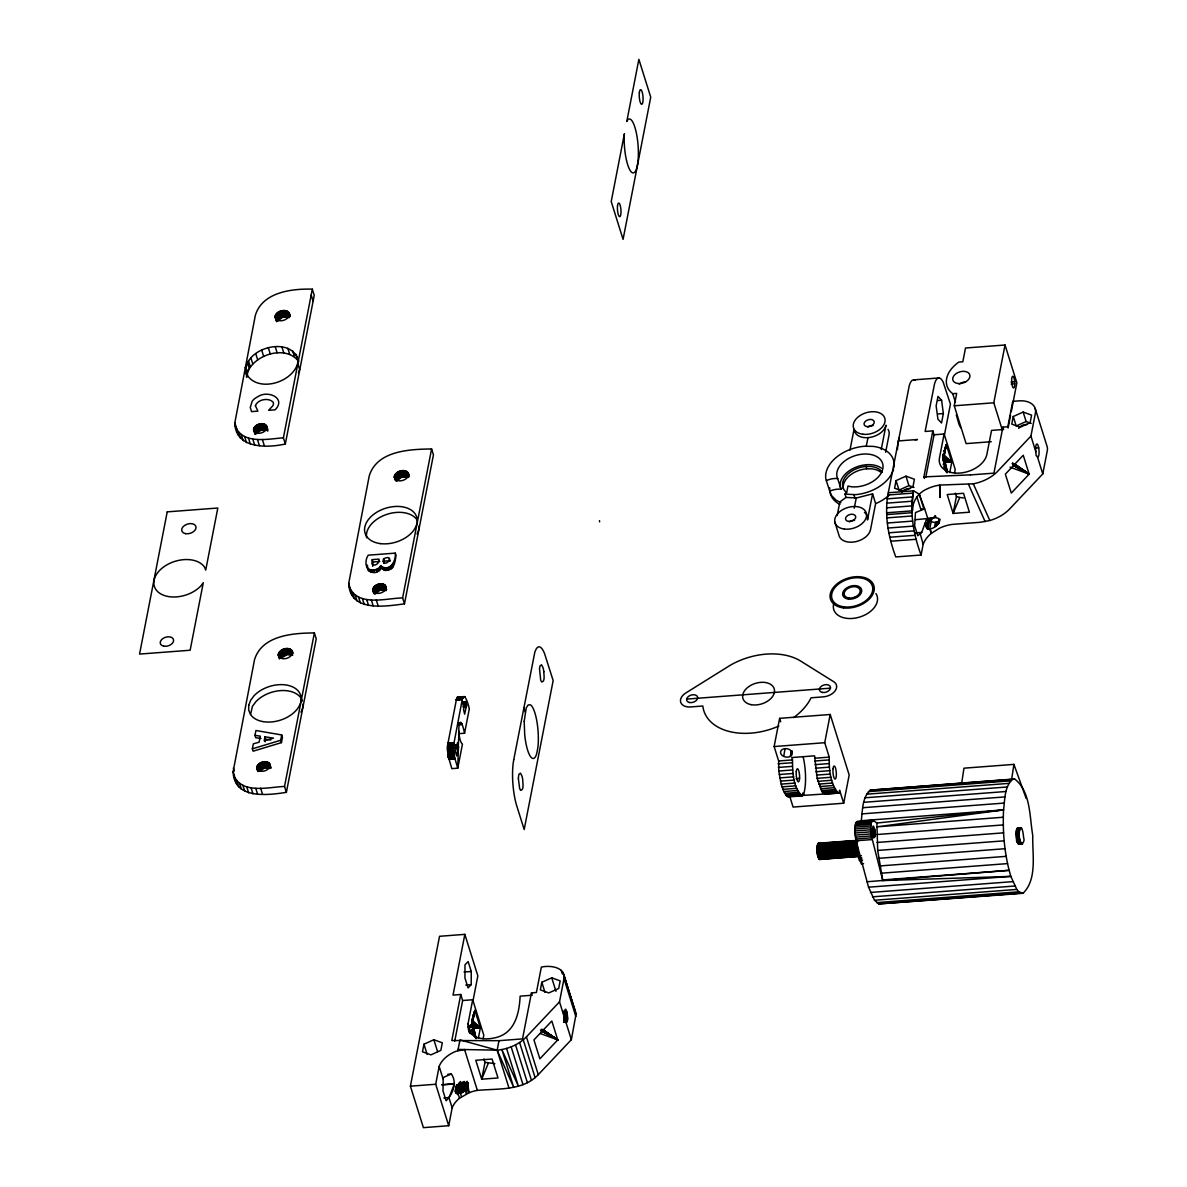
<?xml version="1.0" encoding="UTF-8"?>
<svg xmlns="http://www.w3.org/2000/svg" width="1187" height="1187" viewBox="0 0 1187 1187"><rect width="100%" height="100%" fill="white"/><g stroke="black" fill="none" stroke-linecap="round" stroke-linejoin="round"><path stroke-width="1.5" d="M471.209 984.661L471.254 971.485L468.138 961.559L464.992 964.808L464.948 977.984L468.064 987.91L471.209 984.661L465.794 985.076M858.379 856.45L819.623 859.462C816.611 855.679 815.261 846.242 818.926 843.289M856.866 842.162L858.646 858.305L861.48 864.121L863.572 863.587M875.294 834.372C871.822 809.682 871.421 849.506 875.294 834.372L871.777 834.639M1022.363 843.987C1015.241 838.66 1021.755 815.736 1023.609 837.518C1026.28 844.862 1015.582 846.88 1016.532 838.764C1016.117 836.612 1015.182 825.84 1018.891 829.179M458.642 733.685L464.562 733.24C458.523 705.256 456.416 739.397 462.455 744.071L457.767 768.197L451.832 768.642L448.122 755.896L447.647 744.991L456.401 699.573L457.499 697.14L458.939 697.348M455.363 748.418L458.36 747.973L456.52 755.956L455.452 751.119L457.455 742.78L458.434 746.697L457.767 768.197L454.146 755.971L453.479 745.748L462.233 699.647C464.518 688.712 470.052 710.434 469.251 709.129L464.562 733.24M940.045 497.205L939.614 485.082A29.497 19.304 -17.4 0 0 926.958 488.97C918.441 492.62 912.462 501.137 912.491 510.44L912.417 508.6A32.732 8.264 85.7 0 1 912.981 494.653M854.833 830.989L855.426 824.09L857.207 821.523L873.009 820.321L876.896 823.036L1003.549 809.905C1004.974 799.682 1004.276 786.788 1012.57 779.34L1014.573 778.969C1030.88 791.358 1029.485 816.864 1032.764 835.47C1032.186 854.061 1037.542 879.152 1023.046 893.292L878.721 903.915L874.522 900.25L868.558 887.193L856.094 840.782L854.907 833.037L854.833 830.989L870.635 829.787L871.243 822.888L873.009 820.321M466.461 705.701L465.363 701.428L463.553 709.618L464.651 714.188L466.461 705.701L463.494 706.072M940 497.561L940.104 486.611M246.926 376.694C237.445 349.319 292.284 332.864 298.723 361.694M247.43 376.65L247.46 373.475L245.219 367.362M250.561 714.411L252.416 706.354L255.902 701.665A27.034 17.701 -17.4 0 1 282.565 690.522A27.034 17.701 -17.4 0 1 302.433 701.027M298.412 372.777L299.643 369.513L297.714 363.37L297.759 358.622M943.309 457.41L943.235 460.437L944.08 454.22L943.235 460.437L947.063 472.678L944.08 463.954M567.638 1019.129C564.537 990.507 562.134 1034.53 567.638 1019.129L563.959 1019.396M876.896 823.036L877.697 850.426L882.787 880.561L1010.849 876.377L1016.829 889.434L1018.921 891.808L1023.046 893.292M458.36 745.54L458.924 731.37M868.558 887.193L1010.849 876.377C1004.439 854.892 1002.54 832.235 1003.549 809.905L861.258 820.721C862.682 810.498 861.97 797.605 870.279 790.156L1014.573 778.969M1035.183 408.432L1047.038 446.253A19.66 12.879 -17.4 0 1 1047.275 450.793L1042.779 473.91L1009.692 508.911A32.776 21.455 -17.4 0 1 989.839 520.514L980.417 522.265L951.959 524.417A29.497 19.304 -17.4 0 0 939.288 528.319L931.216 533.438A29.497 19.304 -17.4 0 0 923.145 544.403L921.082 555.026L895.784 556.94C888.455 537.31 884.463 515.885 887.846 495.009L909.257 385.671A32.776 8.264 85.7 0 1 915.088 380.404M921.082 555.026C913.515 534.684 909.42 512.369 913.575 490.825L888.277 492.753M472.04 1022.511L471.803 1026.191L475.097 1036.681C474.637 1029.025 470.319 1021.458 473.85 1013.653M943.472 456.758L943.235 460.437L946.306 444.635L951.781 462.114L949.734 472.649M253.573 429.798C253.929 423.878 265.131 420.881 266.971 427.157C266.63 433.092 255.428 436.074 253.573 429.798L255.027 434.412M289.257 313.368C290.296 320.253 277.031 324.051 275.058 317.033C275.681 309.584 290.014 307.463 290.221 316.439M256.793 767.796C257.134 761.861 268.336 758.879 270.191 765.155C269.835 771.09 258.632 774.072 256.793 767.796L257.713 770.749M278.262 655.031C278.633 648.666 290.637 645.476 292.61 652.197C292.239 658.548 280.251 661.752 278.262 655.031L279.346 658.815M372.807 589.894C373.163 583.959 384.351 580.977 386.205 587.253C385.864 593.188 374.662 596.171 372.807 589.894L373.742 592.847M394.292 477.129C394.663 470.764 406.651 467.574 408.64 474.296C408.269 480.646 396.265 483.851 394.292 477.129L395.212 480.082M469.399 1032.749L468.049 1023.684L472.693 999.751L462.648 1000.522L454.725 1041.236M564.418 1017.526L559.507 1001.843L564.003 978.726C565.472 966.812 549.789 965.12 541.346 967.108L536.405 992.495L531.464 992.866L522.517 1038.892L498.985 1040.687L451.802 1040.524L460.749 994.498L453.033 995.092L464.844 934.362L439.546 936.291L410.405 1086.179L423.403 1127.65L448.701 1125.721L452.158 1107.901A26.485 17.345 -17.4 0 1 459.339 1098.376L468.999 1092.737A26.485 17.345 -17.4 0 1 477.367 1090.408C497.709 1088.42 522.725 1091.135 538.275 1074.665L571.362 1039.664L576.021 1014.217L563.766 974.171M470.898 1026.725L471.803 1026.191L471.432 1024.826L470.824 1026.978L471.803 1026.191L474.459 1012.007L472.812 1017.2M943.161 457.93L943.235 460.437L946.306 444.635L944.258 451.179M943.101 464.206C947.137 463.301 944.674 457.663 943.027 455.496L943.428 454.087L943.027 455.496M459.339 1098.376C459.77 1093.687 452.796 1092.826 456.298 1087.886C457.796 1085.022 460.556 1082.44 463.924 1082.247C473.168 1083.494 464.636 1093.672 458.865 1093.494L460.971 1082.618M234.833 422.78L255.324 315.445C262.193 292.091 292.002 288.53 312.315 289.168L314.243 295.311L285.325 443.997C267.372 448.137 235.115 448.79 234.833 422.78L236.747 428.922M233.127 771.595L254.508 659.749C261.912 635.223 293.278 633.042 314.377 632.953L316.232 638.858L286.379 792.352C267.965 795.216 233.78 799.637 233.127 771.595L234.522 776.031M348.741 583.277L369.231 475.928C377.021 450.481 409.99 449.279 431.593 448.953L433.448 454.858L404.47 603.842C385.805 606.32 349.557 612.492 348.741 583.277L351.085 592.536M471.239 1025.568L471.803 1026.191L472.841 1019.099L471.12 1025.939M943.591 456.268L943.235 460.437L944.392 452.707M927.329 522.206L926.602 527.814M472.322 1021.384L471.803 1026.191L471.565 1024.351M943.739 455.63L943.235 460.437L944.214 453.568M472.426 1020.939L471.803 1026.191L472.174 1022.007M943.858 455.185L943.235 460.437L943.991 454.547M934.08 517.666L935.163 517.458L935.371 515.811L932.967 518.036L915.385 519.728M381.695 567.905C372.748 580.042 361.041 566.214 368.222 555.175L395.271 553.127L396.013 555.486C395.197 561.021 394.499 570.012 386.977 570.131C382.169 572.727 379.261 560.724 382.407 568.944M367.762 569.745L367.451 565.279M467.144 1081.268L465.363 1090.349L466.372 1093.91L468.405 1082.87M472.574 1020.301L471.803 1026.191L474.889 1010.389L480.364 1027.868L478.302 1038.402M472.649 1019.974L471.803 1026.191L472.797 1019.321M943.131 455.125L943.353 454.339L951.781 462.114L945.208 462.307L947.152 470.987M961.648 783.39L963.963 768.182L1013.921 764.383L1026.191 798.48M1011.606 779.592L1013.921 764.383M456.209 1087.737L456.654 1084.918M1035.836 451.772L1036.088 455.437L1037.942 456.995A6.558 1.647 85.7 0 0 1038.966 449.754A6.558 1.647 85.7 0 0 1036.652 444.012A6.558 1.647 85.7 0 0 1035.836 451.772L1030.924 436.089L1035.42 412.972A19.66 12.879 -17.4 0 0 1019.084 400.865L1012.763 401.354L1007.822 426.741L1002.881 427.127L993.934 473.153L970.491 474.904M450.452 1074.354L444.042 1077.113L443.033 1078.76L439.16 1066.416A26.485 17.345 -17.4 0 1 456.001 1051.267L464.562 1049.545L477.367 1090.408M791.966 750.659L790.394 756.356A5.905 4.199 11 0 1 783.746 756.416L784.904 749.249M790.394 756.356L791.269 751.134M383.223 561.11L383.653 558.765C395.449 553.379 386.087 568.365 383.223 561.11L383.965 563.469L383.653 558.765M459.666 1087.173L457.87 1093.598L458.419 1086.342L459.666 1087.173L458.553 1093.524L460.66 1081.772M379.751 561.481L372.985 561.985L372.659 566.303M927.373 522.399L926.483 527.028L927.092 523.704C926.721 532.518 923.367 519.965 927.774 518.793L933.828 517.755M931.854 517.873L929.703 529.15M456.787 1093.494L458.479 1084.458M927.077 523.586L926.483 527.028M246.451 377.08L247.846 369.929M285.325 443.997L283.396 437.84L312.315 289.168M252.356 748.834L253.335 743.834L259.092 742.216L260.279 736.148L254.982 735.361L255.932 730.495L281.72 734.961L282.461 737.32L281.438 742.617L253.098 751.193L252.356 748.834L280.696 740.258L281.72 734.961M264.968 736.83L264.211 740.777L273.514 738.121L264.968 736.83L265.205 741.83M286.379 792.352L284.524 786.447L314.377 632.953M372.243 559.626L371.917 563.944C374.929 567.104 379.751 562.964 379.024 559.107L372.243 559.626L372.926 562.252M395.271 553.127C396.265 560.531 390.137 571.674 381.665 566.585M404.47 603.842L402.616 597.936L431.593 448.953M423.952 1044.204L422.483 1051.771L430.926 1054.857L440.837 1050.376L442.306 1042.809L433.863 1039.723L423.952 1044.204L427.142 1054.397M448.701 1125.721L435.703 1084.25L439.16 1066.416M457.811 1050.614L460.022 1039.901L497.145 1050.183C508.006 1049.16 518.734 1044.708 526.42 1036.844L559.507 1001.843M455.318 1091.432L456.372 1085.986M472.99 1000.849L477.842 975.848L464.844 934.362M455.437 1092.263L456.847 1085.007M455.778 1092.915L457.188 1085.66M456.312 1093.346L458.063 1084.324M457.025 1093.568L459.117 1082.767M460.23 1081.535L457.9 1093.123M459.933 1093.197L462.025 1082.44M461.06 1092.826L463.123 1082.173M462.188 1092.322L464.31 1081.461M463.316 1091.743L465.052 1082.781M464.384 1091.09L466.105 1082.203M466.239 1089.621L467.648 1082.381M466.981 1088.805L468.064 1083.241M467.381 1088.227L467.737 1086.431M468.079 1085.957L468.999 1092.737L467.544 1087.96L468.079 1085.957L467.544 1087.96M483.139 1038.64L483.806 1035.212L472.693 999.751M498.985 1040.687L497.145 1050.183L508.986 1088.004M541.821 982.287L540.352 989.839L548.795 992.926L558.706 988.445L560.175 980.892L551.732 977.806L541.821 982.287L544.996 992.421M843.69 803.213L839.61 790.216L839.061 793.035L803.614 795.379L802.872 793.005L802.323 795.839L788.465 796.892L786.58 795.913L783.746 791.536L781.209 784.117L778.776 771.016L778.642 760.971L774.132 746.549L779.622 718.343L830.203 714.485L849.18 775.007L843.69 803.213L793.094 807.071L789.533 795.691M837.191 515.544L839.862 501.938L846.019 497.442L844.981 494.133L846.924 491.448L847.978 486.032L851.124 486.744A23.755 15.55 -17.4 0 0 882.505 469.963A23.755 15.55 -17.4 0 0 860.812 454.339A23.755 15.55 -17.4 0 0 836.954 476.536L841.153 489.207A15.565 10.193 -17.4 0 0 829.743 491.195L825.944 479.459A35.165 23.028 -17.4 0 1 864.24 446.267L872.89 446.357A35.165 23.028 -17.4 0 1 893.87 467.604M849.966 450.185L854.046 429.279M802.323 795.839C792.708 787.723 792.619 771.639 792.501 759.917L791.759 757.558L814.579 755.822L817.16 778.331L822.309 792.041L825.143 794.103L839.061 793.035M803.614 795.379L804.593 790.29A26.218 6.618 85.7 0 0 803.228 757.187M846.019 497.442L856.599 497.947L872.579 493.851L867.474 519.98A16.381 10.728 -17.4 0 0 864.433 512.354M881.244 449.487L885.992 425.183A16.381 10.728 -17.4 0 1 870.056 437.395A16.381 10.728 -17.4 0 1 854.343 430.421M838.126 792.753C829.95 783.435 829.045 768.968 829.238 757.128L824.728 742.706L830.203 714.485M872.579 493.851L875.62 503.555L870.516 529.684A16.381 10.728 -17.4 0 1 854.566 541.895A16.381 10.728 -17.4 0 1 838.868 534.922L834.787 521.924M885.65 452.232L889.033 434.872A16.381 10.728 -17.4 0 0 888.024 429.382M896.051 480.631L894.583 488.198L903.025 491.284L912.937 486.804L914.405 479.236L905.963 476.165L896.051 480.631L899.019 490.097L908.93 485.617L913.99 487.471M924.376 478.435L923.887 476.892L932.834 430.866L925.118 431.46L934.555 383.757A32.776 8.264 85.7 0 1 943.072 381.858L950.446 404.084L944.437 434.961M925.801 477.263L934.065 434.768L932.834 430.866M943.353 413.536L941.514 422.987L937.908 419.145L936.142 405.85L937.982 396.399L941.588 400.242L943.353 413.536L937.923 413.951M934.065 434.768L944.125 434.012L939.466 457.93A24.586 16.099 -17.4 0 0 959.882 473.064A24.586 16.099 -17.4 0 0 986.901 454.324L991.546 430.406L1003.623 429.486L1002.881 427.127M927.922 529.254L929.644 520.396M991.264 441.712L966.114 443.612L954.259 405.791L956.677 393.387L952.731 393.683L955.416 402.274M934.51 527.147L935.445 522.354L938.116 521.568L939.911 519.149C940.03 525.277 931.098 530.515 926.884 528.69M935.593 526.405L936.409 522.206M936.588 525.663L937.315 521.939M937.478 524.832L938.116 521.568M938.234 523.957L938.783 521.078M938.635 523.378L939.154 520.678M938.813 523.096L939.332 520.5M954.571 472.886L955.223 469.458L944.125 434.012M955.327 493.139L956.41 496.567L953.131 513.437L969.423 512.205L963.503 493.288L947.196 494.534L953.131 513.437L959.749 497.472L963.592 497.932M1002.407 430.302L993.786 402.794L1005.033 345.002L965.506 348.014L962.82 361.783L958.873 362.08A32.45 21.247 -17.4 0 0 952.731 393.683M1008.104 427.973L1010.552 415.331M1011.265 411.726L1016.873 382.822L1005.033 345.002M1013.253 416.533L1011.769 424.1L1020.212 427.186L1030.123 422.706L1031.592 415.138L1023.149 412.052L1013.253 416.533L1016.206 425.985L1026.117 421.504L1031.177 423.358M866.287 446.164L867.964 437.647M854.239 508.17L856.257 497.947M472.99 1018.342L474.889 1010.389L473.109 1017.719M944.422 452.603L946.306 444.635L944.229 451.446M944.526 451.965L946.306 444.635L944.437 450.808M926.528 526.197L928.783 521.434L924.673 508.867L915.474 512.576L914.643 525.796L917.744 535.738L921.691 532.429L925.118 523.037M473.183 1017.229L474.459 1011.977M944.6 451.475L946.306 444.635L944.392 451.238M939.243 522.235L938.576 518.452L935.163 517.458M472.782 1017.452L473.836 1013.921M473.019 1016.562L473.954 1013.475M296.023 354.32L297.952 360.462C283.738 344.126 252.386 356.13 247.386 373.237M297.714 363.37C292.002 383.638 255.027 393.713 245.486 372.08M447.811 1074.294L451.386 1074.027C457.455 1082.781 452.855 1094.058 446.104 1100.779L442.988 1090.838L443.211 1077.662M488.332 1063.226L481.699 1079.191L498.006 1077.959L492.071 1059.041L475.779 1060.288L481.699 1079.191L484.993 1062.32L494.89 1063.656M1018.847 844.328L1019.811 843.319M934.421 517.606L935.371 515.811L935.875 517.428M289.48 317.522L282.654 317.181L277.328 321.41L275.399 315.267M406.8 471.476L408.64 477.382L401.814 477.026L396.488 481.269L394.633 475.364M384.484 584.612L386.339 590.532L379.959 590.206L374.988 594.153L373.133 588.248M472.011 1019.841L480.364 1027.868L473.776 1028.061L476.121 1038.462M454.131 1084.532L448.998 1097.797L452.158 1107.901M366.575 566.184C368.608 572.253 378.445 570.695 380.804 565.561M264.404 424.13L266.318 430.273L260.799 430.347L256.273 433.478L254.359 427.335M290.77 649.378L292.625 655.283L287.031 654.616L280.948 658.295L279.093 652.375M270.31 768.434L265.087 767.796L259.419 771.238L257.564 765.333M928.783 521.434L932.967 518.036M1030.924 436.089L997.852 471.091A32.776 21.455 -17.4 0 1 973.281 483.806L939.614 485.082M473.791 1035.094L471.684 1029.96L472.901 1029.589M875.62 503.555L877.193 502.976A35.165 23.028 -17.4 0 0 888.915 495.365M450.63 1074.28L451.386 1074.027M819.623 859.462L823.971 858.75M796.106 778.746L799.593 778.242M1003.549 809.905L876.778 826.849L1003.267 817.235M470.186 1025.85L473.628 1025.464L480.364 1027.868L473.791 1028.001M470.334 1026.8L473.806 1026.414L480.364 1027.868L472.055 1021.933M1011.087 382.08L1014.677 381.724L1014.766 383.742A5.905 1.484 85.7 0 1 1013.728 387.971A5.905 1.484 85.7 0 1 1012.007 384.454L1011.858 383.49A5.905 1.484 85.7 0 1 1012.57 376.279A5.905 1.484 85.7 0 1 1014.677 381.724M1035.034 448.226L1038.699 447.855M1011.161 384.113L1014.766 383.742M441.965 1084.784L454.369 1083.568M929.866 529.105L931.216 533.438M866.97 881.763L1009.098 870.323L882.609 879.938M913.753 379.885L939.051 377.956M235.308 426.133C242.623 444.977 268.396 438.789 283.396 437.84M937.967 400.523L941.588 400.242M954.259 405.791L993.786 402.794M898.411 440.941L917.388 439.502M914.895 439.813L917.432 439.62M923.887 476.892L970.387 474.859M887.846 495.009L913.144 493.08L913.575 490.825L919.257 494.178L924.673 508.867L921.127 509.134M887.253 498.837L912.551 496.908M886.852 503.14L912.15 501.226M886.659 507.828L911.957 505.899M886.674 512.784L911.972 510.87M886.763 514.624L912.061 512.695M886.912 517.888L912.209 515.974M384.395 561.125L390.122 560.694M887.342 523.022L912.64 521.093M887.98 528.037L913.278 526.108M888.781 532.815L914.079 530.886M914.969 532.933L921.691 532.429M889.76 537.236L915.058 535.322M890.858 541.213L916.156 539.299M349.23 586.63C357.688 607.254 386.532 598.085 402.616 597.936M457.499 697.14L464.562 696.621M457.232 697.437L464.785 696.814M457.114 697.63L465.022 697.066M456.995 697.852L465.096 697.17M462.871 697.511L456.832 698.208L462.707 697.897M456.669 698.624L462.648 698.03M456.58 698.935L462.559 698.327M456.535 699.084L462.455 698.639M456.446 699.41L462.411 698.787M456.401 699.573L462.337 699.128M456.327 699.915L462.292 699.291M456.298 700.093L462.233 699.647M465.912 702.036L462.915 702.185L465.987 702.229M463.064 702.556L466.061 702.422M463.123 702.763L466.12 702.645M463.182 702.986L466.209 703.016M463.242 703.238L466.239 703.149M463.301 703.52L466.298 703.431M463.345 703.817L466.343 703.743M463.375 703.965L466.357 703.906M463.42 704.292L466.387 704.054M463.434 704.455L466.417 704.395M463.464 704.781L466.432 704.559M463.494 705.108L466.446 704.722M463.494 705.286L466.461 705.048M463.509 705.597L466.461 705.212M463.509 705.761L466.476 705.538M463.494 706.354L466.461 705.998M463.464 706.636L466.446 706.28M463.434 706.873L466.417 706.532M463.405 707.096L466.387 706.769M463.39 707.2L466.357 706.977M686.62 699.098L830.499 688.163M461.001 722.66L458.034 722.883L461.105 722.824M458.241 723.209L461.298 723.18M458.434 723.595L461.402 723.373M458.523 723.803L461.491 723.58M458.612 724.025L461.58 723.803M458.701 724.263L461.669 724.04M458.79 724.5L461.758 724.278M458.865 724.753L461.832 724.53M447.914 743.181L453.849 742.721M447.885 743.359L453.805 742.914M447.811 743.73L453.775 743.092M447.781 743.937L453.716 743.477M447.751 744.13L453.686 743.685M447.722 744.338L453.657 743.893M447.677 744.768L453.627 744.101M447.647 744.991L453.582 744.546M447.633 745.228L453.553 744.768M447.603 745.466L453.538 745.006M447.588 745.703L453.523 745.243M455.289 744.991L458.286 744.917M447.573 745.94L453.493 745.495M455.333 745.288L458.33 745.228M447.558 746.193L453.479 745.748M455.378 745.614L458.345 745.377M447.544 746.445L453.464 746M455.393 745.777L458.375 745.718M447.529 746.712L453.464 746.252M455.422 746.104L458.419 746.371M447.514 746.964L453.449 746.519M447.514 747.231L453.434 746.786M447.499 747.513L453.434 747.053M455.467 746.92L458.434 746.534M447.499 747.78L453.419 747.335M455.467 747.083L458.434 746.86M455.467 747.395L458.434 747.009M447.484 748.062L453.419 747.617M455.452 747.543L458.419 747.32M447.484 748.344L453.419 747.899M455.437 747.825L458.419 747.454M447.484 748.626L453.419 748.181M455.422 748.077L458.39 747.721M447.499 748.908L453.419 748.463M447.499 749.205L453.419 748.76M455.348 748.522L458.316 748.3M447.499 749.501L453.434 749.042M447.514 749.798L453.434 749.338M447.529 750.08L453.449 749.635M447.529 750.377L453.464 749.932M447.544 750.688L453.479 750.229M447.573 750.985L453.493 750.525M447.588 751.282L453.508 750.822M447.603 751.579L453.538 751.134M447.633 751.875L453.553 751.43M447.647 752.172L453.582 751.727M447.677 752.469L453.612 752.024M447.707 752.766L453.642 752.321M447.736 753.062L453.671 752.617M447.766 753.359L453.701 752.914M447.796 753.656L453.731 753.211M447.84 753.953L453.76 753.493M447.87 754.235L453.805 753.79M447.914 754.517L453.835 754.071M447.959 754.798L453.879 754.353M447.989 755.08L453.924 754.635M448.033 755.362L453.968 754.902M448.078 755.629L454.013 755.184M448.122 755.896L454.057 755.451M448.182 756.164L454.102 755.704M448.226 756.416L454.146 755.971M448.271 756.683L454.206 756.223M448.315 756.92L454.25 756.475M448.374 757.172L454.309 756.727M448.419 757.41L454.354 756.965M448.478 757.647L454.413 757.202M448.538 757.885L454.517 757.662M448.641 758.33L454.576 757.87M448.701 758.538L454.621 758.092M448.76 758.76L454.68 758.3M448.805 758.953L454.74 758.508M448.864 759.161L454.799 758.701M774.132 746.549L824.728 742.706M233.616 774.948C241.525 794.756 268.945 786.981 284.524 786.447M778.642 760.971L792.501 759.917M815.321 758.181L829.238 757.128M778.093 763.79L791.952 762.737M814.772 761.001L828.689 759.947M778.39 767.425L792.233 766.372M815.068 764.636L828.986 763.567M778.776 771.016L792.619 769.962M815.454 768.226L829.372 767.158M779.265 774.517L793.109 773.464M815.944 771.728L829.847 770.675M779.829 777.9L793.688 776.847M816.508 775.111L830.425 774.058M780.482 781.12L794.34 780.067M817.16 778.331L831.078 777.277M781.209 784.117L795.067 783.064M817.902 781.343L831.805 780.274M782.01 786.877L795.854 785.824M818.689 784.103L832.606 783.034M782.856 789.37L796.714 788.316M819.534 786.58L833.452 785.512M783.746 791.536L797.605 790.483M820.425 788.747L834.342 787.678M784.681 793.361L798.525 792.308M821.359 790.572L835.262 789.518M785.616 794.83L799.474 793.777M822.309 792.041L836.212 790.972M786.58 795.913L800.424 794.86M823.259 793.124L837.176 792.07M870.279 790.156L1012.57 779.34M787.53 796.596L801.373 795.542M881.733 789.963L885.428 789.681M898.366 788.702L902.061 788.42M913.159 787.574L918.693 787.159M927.937 786.447L933.486 786.031M944.57 785.186L948.265 784.904M959.348 784.058L964.897 783.643M975.981 782.797L979.676 782.515M990.774 781.684L994.469 781.402M1007.407 780.408L1011.101 780.126M868.394 791.64L1010.701 780.823M866.658 794.192L1008.965 783.375M865.115 797.783L1007.407 786.966M863.765 802.323L1006.057 791.506M862.667 807.724L1004.959 796.907M861.821 813.896L1004.113 803.08M856.688 821.641L873.558 820.543M856.213 822.131L872.015 820.929M855.782 822.947L871.599 821.745M855.426 824.09L871.243 822.888M855.144 825.499L870.961 824.297M854.952 827.161L870.768 825.959M854.848 829.001L870.65 827.799M871.154 828.986L874.671 828.719M871.362 829.817L874.864 829.55M871.525 830.722L875.042 830.455M854.907 833.037L870.724 831.835L870.635 829.787M871.644 831.701L875.16 831.434M871.733 832.695L875.249 832.428M871.777 833.689L875.294 833.422M855.085 835.114L870.887 833.912L882.787 880.561M876.792 834.535L1003.282 824.92M871.733 835.529L875.234 835.262M855.337 837.132L871.154 835.93M871.629 836.331L875.145 836.063M871.495 837.028L875.012 836.761M855.679 839.031L871.495 837.829M818.199 843.215L857.326 840.366M1017.422 828.081L1021.31 827.903M817.873 843.556L856.272 840.633M1017.096 828.407L1020.256 828.17M822.962 843.408L832.102 842.711M839.417 842.147L846.732 841.598M856.094 840.782L871.896 839.58M1018.52 828.541L1021.681 828.303M857.815 841.064L817.591 844.12L857.578 841.82L817.339 844.921M1016.799 828.986L1019.959 828.749M1016.562 829.772L1019.722 829.535M817.146 845.901L857.385 842.844M1016.369 830.752L1019.529 830.514M817.027 847.043L857.251 843.987M877.104 842.458L1003.579 832.844M1016.235 831.909L1019.396 831.672M816.953 848.319L857.177 845.263M1016.161 833.185L1019.321 832.948M816.953 849.684L857.177 846.628M1016.161 834.55L1019.321 834.313M817.012 851.109L857.237 848.052M1016.22 835.96L1019.381 835.722M817.131 852.533L857.355 849.477M1016.339 837.384L1019.514 837.147M817.309 853.913L857.548 850.856M1016.532 838.764L1019.692 838.526M877.697 850.426L1004.172 840.826M817.561 855.219L857.786 852.162M1016.769 840.07L1019.93 839.832M817.843 856.406L858.067 853.349M1017.051 841.257L1020.212 841.019M818.155 857.429L858.394 854.373M1017.378 842.295L1020.538 842.043M818.511 858.275L858.735 855.219M1017.719 843.141L1020.894 842.889M827.918 857.904L831.568 857.622M842.547 856.791L848.022 856.376M818.882 858.913L861.376 855.693M1018.09 843.764L1021.25 843.527M827.621 858.483L838.586 857.652M844.076 857.222L855.055 856.391M1019.514 843.898L1022.69 843.66M819.253 859.314L859.477 856.242M1018.476 844.165L1021.636 843.927M858.646 858.305L861.94 858.067M878.558 858.32L1005.048 848.705M859.284 860.367L862.593 860.115M879.686 865.961L1006.175 856.346M881.051 873.217L1007.526 863.602M870.457 892.461L1012.748 881.644M872.46 896.838L1014.751 886.021M874.522 900.25L1016.829 889.434M876.629 902.624L1018.921 891.808M882.698 903.173L888.247 902.758M897.476 902.046L904.88 901.497M914.109 900.785L919.658 900.369M930.742 899.523L936.291 899.108M945.535 898.396L951.069 897.98M960.313 897.283L967.702 896.719M976.946 896.007L982.495 895.591M991.724 894.894L997.273 894.464M1008.356 893.618L1013.906 893.203M878.721 903.915L1021.013 893.099M464.028 972.034L471.254 971.485M530.485 995.359L520.129 996.16C519.223 1015.345 514.016 1035.049 492.635 1038.239C483.999 1039.96 472.07 1038.655 468.346 1029.366M562.875 1011.235L566.555 1010.953M563.157 1011.992L566.837 1011.71M563.395 1012.882L567.074 1012.6M563.78 1014.959L567.46 1014.677M563.899 1016.087L567.579 1015.805M563.973 1017.229L567.653 1016.947M470.126 1025.464L473.539 1025.212L480.364 1027.868L473.865 1027.215M563.988 1018.342L567.668 1018.06M563.884 1020.375L567.564 1020.093M410.405 1086.179L435.703 1084.25M442.009 1084.903L454.487 1083.954M443.834 1097.945L449.265 1097.53M473.806 1026.414L470.334 1026.651L473.776 1026.251L480.364 1027.868L472.218 1022.185M470.186 1025.687L473.628 1025.464M931.84 518.645L927.774 518.793L927.878 522.77M945.223 462.262L951.781 462.114L943.472 456.179L943.235 454.443M458.048 1049.412L497.145 1050.183L513.719 1087.381L501.864 1049.56L518.422 1086.253L506.567 1048.433M945.282 461.461L951.781 462.114L943.635 456.446M261.006 738.507L255.724 737.72L254.982 735.361M265.71 739.204L270.844 739.976M930.756 519.416L927.774 518.793L929.718 520.336M945.223 460.66L951.781 462.114L944.08 457.262M844.981 494.133L855.56 494.638A35.165 23.028 -17.4 0 0 893.514 469.191M945.193 460.497L951.781 462.114L944.258 457.588M956.41 496.567L959.749 497.472M945.045 459.71L951.781 462.114L944.6 458.375M1010.048 467.159L1029.174 474.147L1011.294 493.065L1005.359 474.162L1023.239 455.244L1029.174 474.147L1013.49 465.616M540.352 1033.551L557.742 1039.901L539.862 1058.819L533.942 1039.901L551.821 1020.998L557.742 1039.901L540.5 1030.509M944.971 459.458L951.781 462.114L944.718 458.686M473.301 1024.44L480.364 1027.868L472.663 1023.016M840.886 502.65L836.138 500.202L831.627 495.647L829.743 491.195M473.168 1024.129L480.364 1027.868L472.841 1023.328M1013.861 465.616L1029.174 474.147L1014.084 463.672L1029.174 474.147L1013.179 465.007M540.916 1030.509L557.742 1039.901L542.652 1029.411M541.762 1030.761L557.742 1039.901L542.682 1029.5M1013.535 464.918L1029.174 474.147L1014.143 463.998M542.118 1030.672L557.742 1039.901L542.726 1029.752M1013.683 464.829L1029.174 474.147L1012.645 463.138M542.266 1030.583L557.742 1039.901L542.459 1030.464M1012.348 463.761L1029.174 474.147L1012.63 463.242M542.593 1030.286L557.742 1039.901L541.124 1029.263M928.738 519.253L931.469 521.627A5.905 4.199 11 0 0 935.445 522.354M575.606 1011.992L562.772 972.138M973.281 483.806L989.839 520.514M968.562 484.444L985.136 521.627M944.066 467.218L946.054 471.803M841.153 489.207L840.292 487.174A23.755 15.55 -17.4 0 1 854.299 467.901A23.755 15.55 -17.4 0 1 881.54 468.168M944.125 465.868L946.084 471.031M472.04 1029.901L474.666 1036.785M944.392 465.838L946.247 471.016M472.352 1029.856L474.815 1036.755M472.663 1029.708L474.978 1036.681M1037.423 456.817L1042.779 473.91M1023.149 412.052L1026.117 421.504M919.257 494.178L923.931 509.089M927.21 519.565L928.1 522.414M930.178 529.061L931.498 533.245M916.913 496.938L921.038 510.069M905.963 476.165L908.93 485.617M866.095 466.432L866.836 468.806M853.868 494.623L854.907 497.932M779.622 718.343L780.705 721.8M523.853 707.793L525.173 711.992M408.12 472.708L409.04 475.661M407.542 472.025L408.936 476.462M405.88 471.046L407.734 476.951M564.166 976.397L576.021 1014.217M404.826 470.749L406.681 476.655M561.258 970.358L562.326 973.8M564.003 978.726L575.858 1016.547M403.669 470.616L405.524 476.521M402.452 470.631L404.307 476.536M401.206 470.794L403.046 476.714M399.96 471.12L401.814 477.026M398.758 471.58L400.612 477.486M397.645 472.159L399.5 478.079M396.651 472.856L398.506 478.762M395.79 473.643L397.645 479.548M395.123 474.474L396.962 480.394M565.991 1022.556L571.362 1039.664M551.732 977.806L555.961 991.308M394.351 476.254L395.731 480.676M531.464 992.866L532.206 995.24M311.172 294.955L313.101 301.112M392.541 564.27L393.283 566.644M391.74 565.309L392.482 567.683M389.306 558.662L390.048 561.021M390.657 566.288L391.398 568.647M389.351 567.03L390.093 569.389M387.867 567.52L388.609 569.879M383.535 559.374L384.276 561.733M386.235 567.772L386.977 570.131M384.395 567.727L385.137 570.101M382.837 567.327L383.579 569.686M379.692 567.223L380.433 569.597M385.196 585.132L386.576 589.568M526.42 1036.844L538.275 1074.665M383.624 584.212L385.478 590.117M378.089 568.588L378.831 570.947M382.644 583.945L384.499 589.85M377.125 569.122L377.867 571.496M381.576 583.811L383.431 589.731M376.027 569.537L376.769 571.911M380.433 583.826L382.288 589.746M523.244 1039.812L535.1 1077.633M379.261 583.989L381.116 589.894M378.104 584.286L379.959 590.206M373.504 569.997L374.231 572.357M376.991 584.716L378.846 590.622M371.635 570.012L372.377 572.371M519.594 1042.512L531.45 1080.318M375.953 585.265L377.807 591.171M370.062 569.715L370.804 572.089M375.018 585.918L376.873 591.823M288.886 312.611L289.851 315.683M288.322 311.944L289.762 316.543M368.786 569.196L369.528 571.555M374.217 586.645L376.071 592.55M287.566 311.38L289.005 315.994M366.486 564.73L367.228 567.104M367.822 568.454L368.563 570.813M373.593 587.431L375.433 593.337M286.646 310.949L288.575 317.092M285.592 310.668L287.521 316.81M372.866 589.078L374.261 593.515M376.279 599.939L378.119 605.845M515.529 1044.872L527.384 1082.692M372.955 590.666L373.875 593.619M284.435 310.519L286.364 316.662M283.218 310.534L285.147 316.692M281.972 310.712L283.901 316.855M280.725 311.024L282.654 317.181M371.383 600.043L373.237 605.949M511.167 1046.875L523.007 1084.695M292.625 350.773L294.554 356.931M279.524 311.484L281.453 317.641M278.411 312.077L280.34 318.22M277.417 312.774L279.346 318.917M287.803 348.236L289.732 354.379M366.709 599.583L368.563 605.489M276.556 313.546L278.485 319.689M275.888 314.392L277.803 320.535M275.117 316.157L276.556 320.772M275.058 317.033L276.541 321.692M362.406 598.574L364.246 604.48M281.868 346.856L283.797 352.999M358.533 597.046L360.388 602.951M355.195 595.028L357.05 600.934M352.494 592.58L354.349 598.485M275.25 346.723L277.164 352.88M350.491 589.761L352.346 595.666M268.366 347.88L270.295 354.023M261.719 350.21L263.648 356.367M483.91 1058.878L484.979 1062.766M460.749 994.498L462.648 1000.522M468.049 1023.684L471.224 1033.818M467.826 1026.592L469.948 1033.358M255.739 353.578L257.668 359.735M250.843 357.762L252.772 363.905M248.498 360.922L250.427 367.065M247.356 362.45L249.285 368.593M266.496 425.673L267.802 429.457M265.962 425.05L267.876 431.044M265.25 424.531L267.179 430.673M263.41 423.848L265.339 430.006M262.342 423.729L264.271 429.872M261.199 423.744L263.128 429.887M260.027 423.907L261.956 430.05M258.87 424.204L260.799 430.347M257.757 424.634L259.686 430.777M262.357 439.442L264.271 445.585M256.718 425.169L258.647 431.326M255.784 425.821L257.713 431.964M254.982 426.548L256.911 432.691M253.899 428.151L255.828 434.308M257.46 439.546L259.389 445.689M253.632 428.982L255.086 433.596M460.348 1093.034L461.506 1096.743M252.801 439.086L254.715 445.229M248.484 438.077L250.412 444.22M433.863 1039.723L437.588 1051.623M244.611 436.549L246.54 442.692M241.287 434.531L243.201 440.674M238.587 432.083L240.501 438.226M236.569 429.264L238.498 435.406M292.091 650.61L293.026 653.562M291.527 649.927L292.447 652.88M289.851 648.948L291.705 654.853M288.797 648.651L290.652 654.556M287.64 648.517L289.494 654.423M286.423 648.532L288.278 654.438M285.177 648.71L287.031 654.616M283.93 649.022L285.785 654.927M282.743 649.482L284.583 655.387M281.616 650.075L283.47 655.981M280.622 650.758L282.476 656.663M279.776 651.544L281.616 657.45M278.604 653.265L279.998 657.687M278.322 654.156L279.717 658.577M280.696 740.258L281.438 742.617M269.701 763.671L271.111 768.108M269.167 763.048L270.547 767.47M268.455 762.514L269.85 766.95M267.609 762.113L269.449 768.034M266.63 761.846L268.47 767.752M265.547 761.713L267.401 767.633M264.404 761.728L266.259 767.648M263.247 761.891L265.087 767.796M262.075 762.188L263.929 768.108M260.962 762.618L262.817 768.538M259.923 763.167L261.778 769.072M258.989 763.82L260.843 769.725M258.202 764.547L260.042 770.452M257.104 766.149L258.499 770.586M256.852 766.98L258.232 771.416M256.926 768.568L257.861 771.52M260.665 788.257L262.505 794.177M255.769 788.361L257.624 794.266M251.095 787.901L252.95 793.806M246.792 786.892L248.632 792.812M242.92 785.364L244.774 791.269M239.581 783.346L241.436 789.266M233.424 768.093L234.358 771.046M236.881 780.898L238.735 786.818M234.878 778.078L236.732 783.984M944.318 463.85L947.063 472.634M944.6 463.583L946.885 471.536M473.168 1029.322L475.453 1037.29M944.733 463.434L946.944 471.476M473.316 1029.188L475.527 1037.23M920.148 533.393L923.145 544.403M944.971 463.019L947.048 471.298L945.03 462.9M473.554 1028.773L476.032 1038.699L473.613 1028.654M925.37 522.606L926.424 527.221M956.307 414.931L958.799 423.64A32.45 21.247 -17.4 0 0 960.966 427.928M599.465 520.663L599.658 521.879M234.981 777.5L235.471 780.868M927.848 521.597L927.982 522.577M543.824 671.664C543.75 674.483 545.397 681.65 541.806 682.035A8.828 2.226 85.7 0 1 540.664 679.869L539.536 668.875A8.799 2.226 85.7 0 1 540.13 665.788L541.539 664.809L543.038 667.688A8.828 2.226 85.7 0 1 543.824 671.694M870.724 831.835L870.887 833.912M875.932 593.545A22.716 14.867 -17.4 0 1 858.171 617.492A22.716 14.867 -17.4 0 1 833.526 604.48M852.414 598.189A8.264 5.401 -17.4 0 1 856.539 597.12M793.643 717.601A57.347 37.554 -17.4 0 0 811.062 697.793L823.348 696.858A12.018 7.864 -17.4 0 0 835.247 690.671A12.018 7.864 -17.4 0 0 833.808 681.768L800.795 661.144A57.347 37.554 -17.4 0 0 730.539 665.091L685.73 693.03A12.018 7.864 -17.4 0 0 680.745 702.407A12.018 7.864 -17.4 0 0 690.537 706.948L702.838 706.013A57.347 37.554 -17.4 0 0 778.85 726.058M901.571 492.471A6.558 4.288 -17.4 0 1 909.939 488.688M1018.772 428.373A6.558 4.288 -17.4 0 1 1027.126 424.59M846.821 492.664A21.307 13.947 -17.4 0 1 845.218 477.07A21.307 13.947 -17.4 0 1 865.857 466.432L871.095 466.491A21.307 13.947 -17.4 0 1 882.371 472.278M843.408 488.91A21.307 13.947 -17.4 0 1 866.599 468.806L871.837 468.85A21.307 13.947 -17.4 0 1 880.383 471.877M839.847 504.371A35.165 23.028 -17.4 0 1 829.787 487.857M826.419 480.557A15.565 10.193 -17.4 0 1 837.814 478.569M868.009 426.905A5.238 3.427 -17.4 0 1 873.083 425.599M849.491 521.716A5.238 3.427 -17.4 0 1 854.566 520.41M302.997 704.069A27.034 17.701 -17.4 0 1 300.949 712.155M419.07 525.856A27.034 17.701 -17.4 0 1 417.008 533.957M366.62 537.785A27.034 17.701 -17.4 0 1 386.116 514.609A27.034 17.701 -17.4 0 1 417.156 520.025M897.491 449.606A27.197 6.87 85.7 0 1 899.138 437.988M959.393 384.009A8.843 5.787 -17.4 0 1 965.773 381.769M791.076 755.867A5.905 4.199 11 0 0 789.474 749.561A5.905 4.199 11 0 0 781.165 750.481L780.586 751.831A5.905 4.199 11 0 0 783.746 756.416M518.378 778.553L519.594 788.213A8.828 2.226 85.7 0 0 520.737 790.394C524.313 789.993 522.666 782.841 522.755 780.007A8.828 2.226 85.7 0 0 521.954 776.075L520.455 773.167L519.06 774.147A8.799 2.226 85.7 0 0 518.467 777.218L518.378 778.553M524.194 721.34L524.713 734.812A27.004 6.81 85.7 0 0 536.672 753.804L537.889 747.498A27.004 6.81 85.7 0 0 534.076 710.538A26.945 6.796 85.7 0 0 530.544 704.87L528.23 704.855L526.256 707.867L524.194 721.34M248.736 705.33L248.691 710.078L250.427 714.366A27.034 17.701 -17.4 0 0 288.827 716.34A27.034 17.701 -17.4 0 0 294.376 687.807A27.034 17.701 -17.4 0 0 254.048 695.745L250.576 700.434L248.736 705.33M624.347 134.027L624.169 138.375A27.034 6.825 85.7 0 0 632.434 172.753A27.034 6.825 85.7 0 0 637.983 144.22A27.034 6.825 85.7 0 0 627.804 119.753L626.795 121.46L638.873 59.35L650.728 97.171L623.071 239.373L611.216 201.553L624.347 134.027M255.413 405.672L257.905 411.132L251.54 411.607L250.264 407.408L252.178 401.265A11.915 7.805 -17.4 0 1 257.757 396.784C267.387 389.737 286.839 398.06 275.087 409.827L268.633 410.316L272.654 405.999A7.864 5.149 -17.4 0 0 273.292 402.378C268.989 397.289 257.742 399.247 255.413 405.672M513.748 759.71L513.155 763.538A32.746 8.264 85.7 0 0 516.775 805.914L524.179 829.55L553.157 680.581L544.536 653.518A32.761 8.264 85.7 0 0 534.729 652.642L513.748 759.71M167.219 511.864L139.562 654.082L190.143 650.239L203.289 582.698L200.944 585.859A27.034 17.701 -17.4 0 1 160.616 593.812A27.034 17.701 -17.4 0 1 166.165 565.279A27.034 17.701 -17.4 0 1 204.565 567.238L205.722 570.131L217.815 508.021L167.219 511.864M946.306 444.635L944.629 451.119L946.306 444.635M472.248 1019.039L471.803 1020.197L472.248 1019.039M567.282 1013.594L563.617 1013.965L567.282 1013.594M567.431 1020.954L563.899 1021.28L567.431 1020.954M567.252 1021.666L563.662 1021.962L567.252 1021.666M454.918 759.087L448.923 759.354L454.918 759.087M1029.174 474.147L1012.496 463.568L1029.174 474.147M843.556 607.922A22.716 14.867 -17.4 0 0 874.122 586.734A22.716 14.867 -17.4 0 0 838.823 582.505A22.716 14.867 -17.4 0 0 843.556 607.922M849.046 598.04A8.264 5.401 -17.4 0 0 860.16 590.325A8.264 5.401 -17.4 0 0 847.325 588.797A8.264 5.401 -17.4 0 0 849.046 598.04M848.453 599.094A9.808 6.425 -17.4 0 0 861.658 589.939A9.808 6.425 -17.4 0 0 846.405 588.114A9.808 6.425 -17.4 0 0 848.453 599.094M844.15 606.869A21.158 13.858 -17.4 0 0 872.623 587.12A21.158 13.858 -17.4 0 0 839.743 583.173A21.158 13.858 -17.4 0 0 844.15 606.869M689.543 702.526A5.742 3.754 -17.4 0 0 697.733 697.57A5.742 3.754 -17.4 0 0 689.187 695.923A5.742 3.754 -17.4 0 0 689.543 702.526M751.089 704.648A16.381 10.728 -17.4 0 0 774.503 690.478A16.381 10.728 -17.4 0 0 750.08 685.76A16.381 10.728 -17.4 0 0 751.089 704.648M822.339 692.436A5.742 3.754 -17.4 0 0 830.544 687.481A5.742 3.754 -17.4 0 0 821.997 685.819A5.742 3.754 -17.4 0 0 822.339 692.436M867.163 426.637A5.238 3.427 -17.4 0 0 874.226 421.741A5.238 3.427 -17.4 0 0 866.08 420.762A5.238 3.427 -17.4 0 0 867.163 426.637M862.919 434.249A16.381 10.728 -17.4 0 0 884.998 418.981A16.381 10.728 -17.4 0 0 859.551 415.895A16.381 10.728 -17.4 0 0 862.919 434.249M848.646 521.449A5.238 3.427 -17.4 0 0 855.708 516.553A5.238 3.427 -17.4 0 0 847.563 515.573A5.238 3.427 -17.4 0 0 848.646 521.449M844.402 529.061A16.381 10.728 -17.4 0 0 866.48 513.793A16.381 10.728 -17.4 0 0 841.034 510.707A16.381 10.728 -17.4 0 0 844.402 529.061M639.348 92.645A7.374 1.855 85.7 0 0 641.47 104.308A7.374 1.855 85.7 0 0 642.657 94.04A7.374 1.855 85.7 0 0 639.348 92.645M617.522 205.796A6.885 1.736 85.7 0 0 619.495 216.687A6.885 1.736 85.7 0 0 620.608 207.102A6.885 1.736 85.7 0 0 617.522 205.796M185.513 533.646A7.374 4.822 -17.4 0 0 196.048 527.265A7.374 4.822 -17.4 0 0 185.053 525.144A7.374 4.822 -17.4 0 0 185.513 533.646M163.776 646.173A6.885 4.511 -17.4 0 0 173.614 640.223A6.885 4.511 -17.4 0 0 163.346 638.235A6.885 4.511 -17.4 0 0 163.776 646.173M380.641 543.646A27.034 17.701 -17.4 0 0 417.038 518.407A27.034 17.701 -17.4 0 0 375.018 513.377A27.034 17.701 -17.4 0 0 380.641 543.646M957.983 383.52A8.843 5.787 -17.4 0 0 969.883 375.255A8.843 5.787 -17.4 0 0 956.128 373.608A8.843 5.787 -17.4 0 0 957.983 383.52M796.284 771.461A6.558 1.647 85.7 0 0 798.183 781.832A6.558 1.647 85.7 0 0 799.237 772.707A6.558 1.647 85.7 0 0 796.284 771.461M833.037 768.672A6.558 1.647 85.7 0 0 834.921 779.043A6.558 1.647 85.7 0 0 835.974 769.918A6.558 1.647 85.7 0 0 833.037 768.672"/></g></svg>
